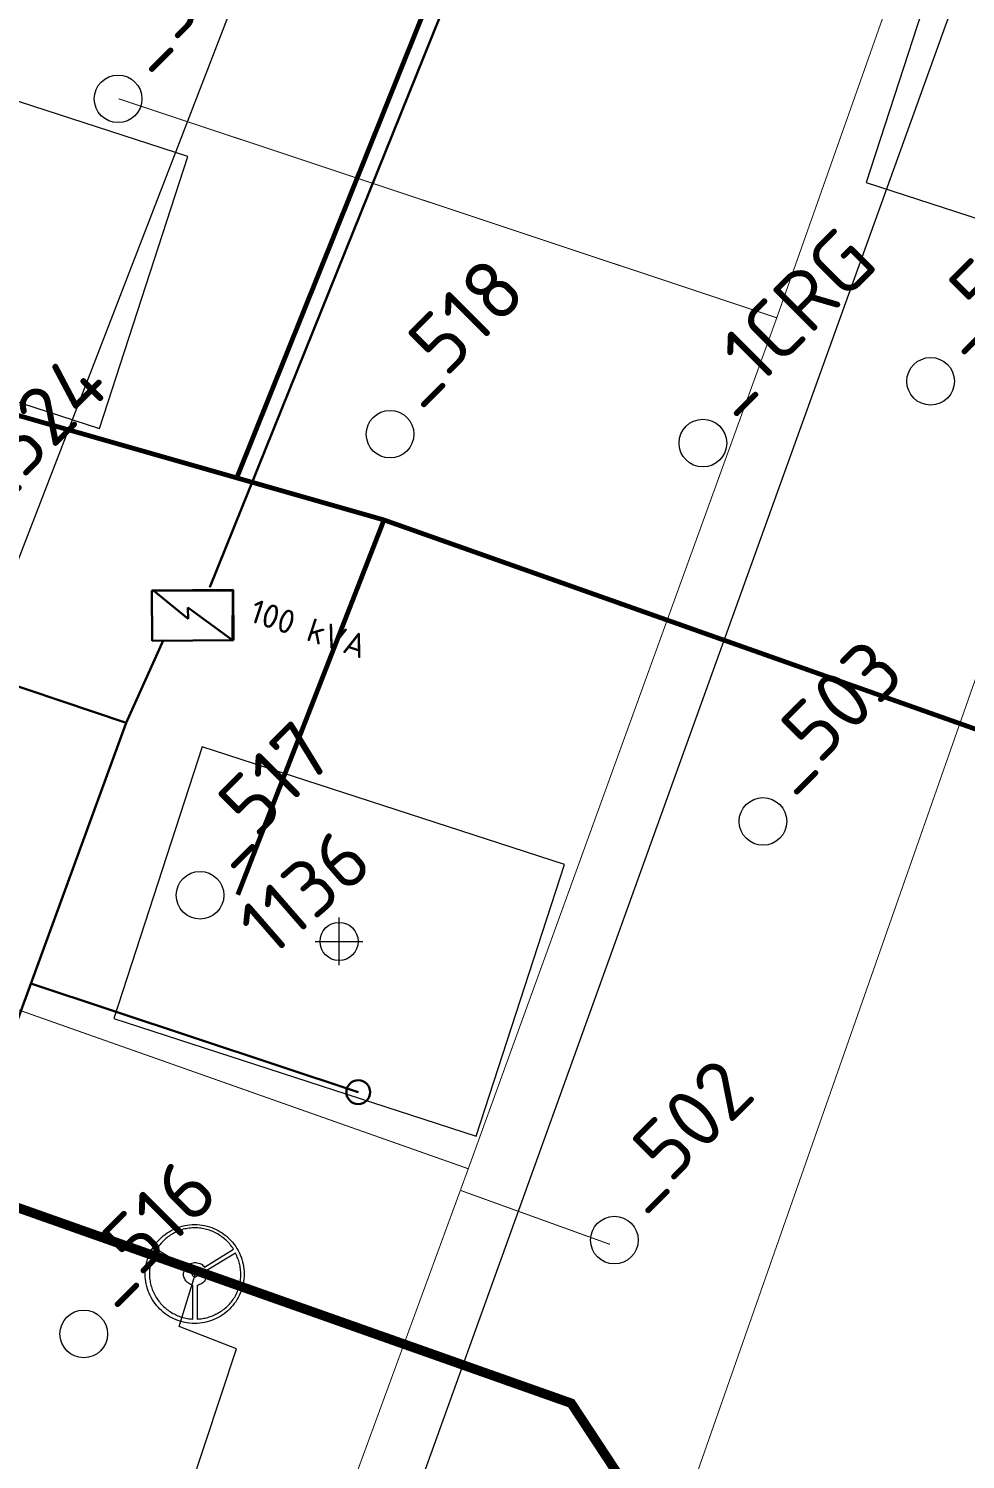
# Model space of a CAD drawing. Header units: millimetres. Extents: x 519 to 9564855, y -810 to 5021775.
# Drawn here: x 9531095.8 to 9531292.5, y 5000507.3 to 5000807.6 of the extents above; entities that cross this region are included whole.
import ezdxf
from ezdxf.enums import TextEntityAlignment as Align

# ---------------------------------------------------------------- set-up
doc = ezdxf.new("R2010")
doc.units = ezdxf.units.MM
doc.header["$LTSCALE"] = 2
doc.header["$MEASUREMENT"] = 0
doc.header["$PDMODE"] = 2
doc.header["$PDSIZE"] = 5
for name, color, linetype in [('FIBERGLASS', 212, 'Continuous'), ('OilColl&Flowlines', 3, 'Continuous'), ('OLD WELLS(dr.bfr2000)', 24, 'Continuous'), ('vodovod', 5, 'Continuous')]:
    doc.layers.add(name, color=color, linetype=linetype)
for name, color, linetype, lineweight in [('SteamInjInfrastructure', 25, 'Continuous', 100), ('Скважины на 2022 год', 60, 'Continuous', 13), ('Скважины на 2024 год-125', 10, 'Continuous', 40), ('Электро', 1, 'Continuous', 30), ('Электроснаб', 1, 'Continuous', 18), ('Электроснабжене', 1, 'Continuous', 18)]:
    doc.layers.add(name, color=color, linetype=linetype, lineweight=lineweight)
doc.styles.add('92051501$0$STANDARD', font='simplex.shx')
doc.styles.add('Elect', font='isocpeur.ttf')
doc.styles.get("Standard").update_dxf_attribs({"font": 'isocpeur.ttf', "width": 0.5})
doc.linetypes.add('STM_LINE', pattern='A,0.5,-0.2,["S",92051501$0$STANDARD,S=0.1,R=0,X=-0.1,Y=-0.05],-0.05', length=0.75)
doc.linetypes.add('WTR_LINE', pattern='A,0.5,-0.2,["W",92051501$0$STANDARD,S=0.1,R=0,X=-0.1,Y=-0.05],-0.05', length=0.75)

msp = doc.modelspace()

# ---------------------------------------------------------------- linework, layer by layer
at = {"color": 6, "linetype": 'STM_LINE', "lineweight": 0, "ltscale": 15}
msp.add_line((9531302.39619, 5000847.49796), (9531101.83438, 5000290.77807), dxfattribs=at)
at = {"color": 6, "linetype": 'ByBlock', "lineweight": 0, "ltscale": 5, "const_width": 1}
msp.add_lwpolyline([(9530211.4688, 5001062.5142), (9530204.48, 5001045.33), (9531005.1512, 5000751.7121), (9531170.4258, 5000704.4931), (9531547.2339, 5000571.2741), (9531573.2724, 5000563.4791), (9531746.2514, 5000501.3054), (9532131.7479, 5000365.3913)], dxfattribs=at)
for points, elevation in [([(9531238.2379, 5000905.7464), (9531218.49348, 5000909.95782), (9531139.55494, 5000713.42466)], -0.0567), ([(9531139.7343, 5000625.7993), (9531170.4258, 5000704.4931)], -1.4215)]:
    msp.add_lwpolyline(points, dxfattribs=dict(at, elevation=elevation))
at = {"layer": 'FIBERGLASS', "linetype": 'ByBlock', "lineweight": 0, "ltscale": 50, "const_width": 0.2, "elevation": 0}
msp.add_lwpolyline([(9531471.80978, 5001176.46627), (9531075.60101, 5000046.48218), (9531034.33262, 5000031.22046), (9530859.14665, 4999502.46018), (9530831.87834, 4999421.87246)], dxfattribs=at)
at = {"layer": 'OilColl&Flowlines', "lineweight": 0, "const_width": 2}
msp.add_lwpolyline([(9530917.659, 5000622.28257), (9531209.737, 5000519.055), (9531255.937, 5000448.855), (9531312.537, 5000429.455), (9531245.337, 5000242.755), (9531451.82079, 5000131.60558), (9531538.737, 5000091.355), (9531540.137, 5000090.455), (9531403.337, 4999707.355)], dxfattribs=at)
at = {"layer": 'OLD WELLS(dr.bfr2000)', "lineweight": 0}
for centre in [(9531114.6, 5000792.9), (9531285.2, 5000733.6), (9531171.7, 5000722.5), (9531237.384, 5000720.632), (9531250, 5000641.2), (9531131.8, 5000625.7), (9531218.8, 5000553.3), (9531107.4, 5000533.6)]:
    msp.add_circle(centre, 5, dxfattribs=at)
at = {"layer": 'SteamInjInfrastructure', "color": 6, "linetype": 'STM_LINE', "lineweight": 0, "ltscale": 15}
for p, q in [((9531047.741, 5000577.312), (9531165.104, 5000881.24)), ((9531130.777, 5000546.096), (9531047.64, 5000575.488)), ((9531126.64605, 5000555.74985, 0), (9531127.11346, 5000555.9368, 0)), ((9531127.11346, 5000555.9368, 0), (9531127.60164, 5000556.10297, 0)), ((9531127.60164, 5000556.10297, 0), (9531128.08982, 5000556.23798, 0)), ((9531128.08982, 5000556.23798, 0), (9531128.59878, 5000556.3626, 0)), ((9531128.59878, 5000556.3626, 0), (9531129.10773, 5000556.44567, 0)), ((9531129.10773, 5000556.44567, 0), (9531129.62707, 5000556.51836, 0)), ((9531129.62707, 5000556.51836, 0), (9531130.15679, 5000556.55989, 0)), ((9531130.15679, 5000556.55989, 0), (9531130.6969, 5000556.57026, 0)), ((9531130.73842, 5000555.88473, 0), (9531130.42682, 5000555.87436, 0)), ((9531130.6969, 5000556.57026, 0), (9531131.22662, 5000556.55985, 0)), ((9531131.05002, 5000555.87433, 0), (9531130.73842, 5000555.88473, 0)), ((9531131.22662, 5000556.55985, 0), (9531131.74595, 5000556.51828, 0)), ((9531131.74595, 5000556.51828, 0), (9531132.26529, 5000556.44556, 0)), ((9531132.26529, 5000556.44556, 0), (9531132.77423, 5000556.36245, 0)), ((9531132.77423, 5000556.36245, 0), (9531133.27279, 5000556.23779, 0)), ((9531133.27279, 5000556.23779, 0), (9531133.76096, 5000556.10274, 0)), ((9531133.76096, 5000556.10274, 0), (9531134.24913, 5000555.93654, 0)), ((9531134.24913, 5000555.93654, 0), (9531134.71653, 5000555.74956, 0)), ((9531122.66783, 5000552.78979, 0), (9531123.00022, 5000553.1637, 0)), ((9531123.00022, 5000553.1637, 0), (9531123.343, 5000553.52722, 0)), ((9531123.343, 5000553.52722, 0), (9531123.70654, 5000553.86997, 0)), ((9531123.70654, 5000553.86997, 0), (9531124.08048, 5000554.19194, 0)), ((9531123.97657, 5000553.01825, 0), (9531123.77921, 5000552.81052, 0)), ((9531124.18431, 5000553.22597, 0), (9531123.97657, 5000553.01825, 0)), ((9531124.08048, 5000554.19194, 0), (9531124.47518, 5000554.50353, 0)), ((9531124.40244, 5000553.4337, 0), (9531124.18431, 5000553.22597, 0)), ((9531124.62057, 5000553.62065, 0), (9531124.40244, 5000553.4337, 0)), ((9531124.47518, 5000554.50353, 0), (9531124.88028, 5000554.79434, 0)), ((9531124.84908, 5000553.8076, 0), (9531124.62057, 5000553.62065, 0)), ((9531125.07759, 5000553.99456, 0), (9531124.84908, 5000553.8076, 0)), ((9531124.88028, 5000554.79434, 0), (9531125.29575, 5000555.06438, 0)), ((9531125.31649, 5000554.16074, 0), (9531125.07759, 5000553.99456, 0)), ((9531125.29575, 5000555.06438, 0), (9531125.73201, 5000555.31365, 0)), ((9531125.56578, 5000554.32691, 0), (9531125.31649, 5000554.16074, 0)), ((9531125.81507, 5000554.49309, 0), (9531125.56578, 5000554.32691, 0)), ((9531125.73201, 5000555.31365, 0), (9531126.17864, 5000555.54214, 0)), ((9531126.07474, 5000554.6385, 0), (9531125.81507, 5000554.49309, 0)), ((9531126.33441, 5000554.7839, 0), (9531126.07474, 5000554.6385, 0)), ((9531126.17864, 5000555.54214, 0), (9531126.64605, 5000555.74985, 0)), ((9531126.60447, 5000554.91892, 0), (9531126.33441, 5000554.7839, 0)), ((9531126.87453, 5000555.04355, 0), (9531126.60447, 5000554.91892, 0)), ((9531127.14459, 5000555.16818, 0), (9531126.87453, 5000555.04355, 0)), ((9531127.42504, 5000555.28242, 0), (9531127.14459, 5000555.16818, 0)), ((9531127.71587, 5000555.37589, 0), (9531127.42504, 5000555.28242, 0)), ((9531127.99631, 5000555.46936, 0), (9531127.71587, 5000555.37589, 0)), ((9531128.29753, 5000555.56283, 0), (9531127.99631, 5000555.46936, 0)), ((9531128.58836, 5000555.63553, 0), (9531128.29753, 5000555.56283, 0)), ((9531128.88958, 5000555.69784, 0), (9531128.58836, 5000555.63553, 0)), ((9531129.1908, 5000555.74976, 0), (9531128.88958, 5000555.69784, 0)), ((9531129.49201, 5000555.80168, 0), (9531129.1908, 5000555.74976, 0)), ((9531129.80361, 5000555.83283, 0), (9531129.49201, 5000555.80168, 0)), ((9531130.11522, 5000555.86398, 0), (9531129.80361, 5000555.83283, 0)), ((9531130.42682, 5000555.87436, 0), (9531130.11522, 5000555.86398, 0)), ((9531131.36162, 5000555.86394, 0), (9531131.05002, 5000555.87433, 0)), ((9531131.67322, 5000555.83276, 0), (9531131.36162, 5000555.86394, 0)), ((9531131.97444, 5000555.80159, 0), (9531131.67322, 5000555.83276, 0)), ((9531132.28604, 5000555.74965, 0), (9531131.97444, 5000555.80159, 0)), ((9531132.58725, 5000555.68732, 0), (9531132.28604, 5000555.74965, 0)), ((9531132.88846, 5000555.62498, 0), (9531132.58725, 5000555.68732, 0)), ((9531133.18967, 5000555.54188, 0), (9531132.88846, 5000555.62498, 0)), ((9531133.4805, 5000555.45878, 0), (9531133.18967, 5000555.54188, 0)), ((9531133.77132, 5000555.36529, 0), (9531133.4805, 5000555.45878, 0)), ((9531134.06215, 5000555.26141, 0), (9531133.77132, 5000555.36529, 0)), ((9531134.34258, 5000555.14714, 0), (9531134.06215, 5000555.26141, 0)), ((9531134.62302, 5000555.02249, 0), (9531134.34258, 5000555.14714, 0)), ((9531134.90346, 5000554.89784, 0), (9531134.62302, 5000555.02249, 0)), ((9531134.71653, 5000555.74956, 0), (9531135.17353, 5000555.54181, 0)), ((9531135.1735, 5000554.75242, 0), (9531134.90346, 5000554.89784, 0)), ((9531135.44355, 5000554.60699, 0), (9531135.1735, 5000554.75242, 0)), ((9531135.17353, 5000555.54181, 0), (9531135.62015, 5000555.31328, 0)), ((9531135.70322, 5000554.46157, 0), (9531135.44355, 5000554.60699, 0)), ((9531135.62015, 5000555.31328, 0), (9531136.05639, 5000555.06399, 0)), ((9531135.96288, 5000554.29537, 0), (9531135.70322, 5000554.46157, 0)), ((9531136.21215, 5000554.12918, 0), (9531135.96288, 5000554.29537, 0)), ((9531136.05639, 5000555.06399, 0), (9531136.48223, 5000554.79392, 0)), ((9531136.45104, 5000553.95259, 0), (9531136.21215, 5000554.12918, 0)), ((9531136.68993, 5000553.77601, 0), (9531136.45104, 5000553.95259, 0)), ((9531136.48223, 5000554.79392, 0), (9531136.8873, 5000554.50307, 0)), ((9531136.92882, 5000553.58904, 0), (9531136.68993, 5000553.77601, 0)), ((9531136.8873, 5000554.50307, 0), (9531137.28199, 5000554.19146, 0)), ((9531137.14693, 5000553.39169, 0), (9531136.92882, 5000553.58904, 0)), ((9531137.36504, 5000553.19433, 0), (9531137.14693, 5000553.39169, 0)), ((9531137.28199, 5000554.19146, 0), (9531137.6559, 5000553.86946, 0)), ((9531137.57277, 5000552.98659, 0), (9531137.36504, 5000553.19433, 0)), ((9531137.7805, 5000552.77885, 0), (9531137.57277, 5000552.98659, 0)), ((9531137.6559, 5000553.86946, 0), (9531138.01942, 5000553.52668, 0)), ((9531138.01942, 5000553.52668, 0), (9531138.36217, 5000553.16313, 0)), ((9531138.36217, 5000553.16313, 0), (9531138.69453, 5000552.7892, 0)), ((9531120.93314, 5000549.74654, 0), (9531121.12012, 5000550.22433, 0)), ((9531121.12012, 5000550.22433, 0), (9531121.32787, 5000550.68133, 0)), ((9531121.32787, 5000550.68133, 0), (9531121.55639, 5000551.12795, 0)), ((9531121.55639, 5000551.12795, 0), (9531121.80569, 5000551.56419, 0)), ((9531121.88873, 5000549.97502, 0), (9531121.78485, 5000549.71535, 0)), ((9531121.80569, 5000551.56419, 0), (9531122.07576, 5000551.99003, 0)), ((9531122.00299, 5000550.23468, 0), (9531121.88873, 5000549.97502, 0)), ((9531122.12764, 5000550.48396, 0), (9531122.00299, 5000550.23468, 0)), ((9531122.07576, 5000551.99003, 0), (9531122.3666, 5000552.3951, 0)), ((9531122.26268, 5000550.73323, 0), (9531122.12764, 5000550.48396, 0)), ((9531128.4634, 5000546.83799, 0), (9531122.26268, 5000550.73323, 0)), ((9531122.3666, 5000552.3951, 0), (9531122.66783, 5000552.78979, 0)), ((9531122.8963, 5000551.66801, 0), (9531122.74049, 5000551.41874, 0)), ((9531122.74049, 5000551.41874, 0), (9531128.82696, 5000547.60659, 0)), ((9531123.05211, 5000551.9069, 0), (9531122.8963, 5000551.66801, 0)), ((9531123.22869, 5000552.1354, 0), (9531123.05211, 5000551.9069, 0)), ((9531123.40527, 5000552.3639, 0), (9531123.22869, 5000552.1354, 0)), ((9531123.59224, 5000552.59241, 0), (9531123.40527, 5000552.3639, 0)), ((9531123.77921, 5000552.81052, 0), (9531123.59224, 5000552.59241, 0)), ((9531132.72198, 5000547.60645, 0), (9531138.80873, 5000551.41815, 0)), ((9531139.25533, 5000550.52488, 0), (9531133.08549, 5000546.83782, 0)), ((9531137.96745, 5000552.56072, 0), (9531137.7805, 5000552.77885, 0)), ((9531138.1544, 5000552.34259, 0), (9531137.96745, 5000552.56072, 0)), ((9531138.33097, 5000552.11408, 0), (9531138.1544, 5000552.34259, 0)), ((9531138.49715, 5000551.88556, 0), (9531138.33097, 5000552.11408, 0)), ((9531138.66333, 5000551.65705, 0), (9531138.49715, 5000551.88556, 0)), ((9531138.80873, 5000551.41815, 0), (9531138.66333, 5000551.65705, 0)), ((9531138.69453, 5000552.7892, 0), (9531139.00611, 5000552.39449, 0)), ((9531139.00611, 5000552.39449, 0), (9531139.29693, 5000551.9894, 0)), ((9531139.39035, 5000550.27559, 0), (9531139.25533, 5000550.52488, 0)), ((9531139.29693, 5000551.9894, 0), (9531139.56697, 5000551.56354, 0)), ((9531139.51498, 5000550.01592, 0), (9531139.39035, 5000550.27559, 0)), ((9531139.62922, 5000549.74586, 0), (9531139.51498, 5000550.01592, 0)), ((9531139.56697, 5000551.56354, 0), (9531139.81623, 5000551.12729, 0)), ((9531139.81623, 5000551.12729, 0), (9531140.04472, 5000550.68065, 0)), ((9531140.04472, 5000550.68065, 0), (9531140.26283, 5000550.22363, 0)), ((9531140.26283, 5000550.22363, 0), (9531140.44977, 5000549.74583, 0)), ((9531120.32022, 5000546.71365, 0), (9531120.36178, 5000547.24337, 0)), ((9531120.36178, 5000547.24337, 0), (9531120.42412, 5000547.7627, 0)), ((9531120.42412, 5000547.7627, 0), (9531120.51762, 5000548.27165, 0)), ((9531120.51762, 5000548.27165, 0), (9531120.63189, 5000548.7702, 0)), ((9531120.63189, 5000548.7702, 0), (9531120.77732, 5000549.26876, 0)), ((9531120.77732, 5000549.26876, 0), (9531120.93314, 5000549.74654, 0)), ((9531121.2031, 5000547.14986, 0), (9531121.18232, 5000546.84864, 0)), ((9531121.23427, 5000547.45107, 0), (9531121.2031, 5000547.14986, 0)), ((9531121.26544, 5000547.7419, 0), (9531121.23427, 5000547.45107, 0)), ((9531121.31739, 5000548.03272, 0), (9531121.26544, 5000547.7419, 0)), ((9531121.36933, 5000548.32355, 0), (9531121.31739, 5000548.03272, 0)), ((9531121.43166, 5000548.60399, 0), (9531121.36933, 5000548.32355, 0)), ((9531121.50438, 5000548.89481, 0), (9531121.43166, 5000548.60399, 0)), ((9531121.58748, 5000549.16486, 0), (9531121.50438, 5000548.89481, 0)), ((9531121.68097, 5000549.4453, 0), (9531121.58748, 5000549.16486, 0)), ((9531121.78485, 5000549.71535, 0), (9531121.68097, 5000549.4453, 0)), ((9531128.82696, 5000547.60659, 0), (9531129.03471, 5000547.85587, 0)), ((9531129.03471, 5000547.85587, 0), (9531129.27361, 5000548.07398, 0)), ((9531129.27361, 5000548.07398, 0), (9531129.53328, 5000548.25054, 0)), ((9531129.53328, 5000548.25054, 0), (9531129.79296, 5000548.38556, 0)), ((9531129.79296, 5000548.38556, 0), (9531130.0734, 5000548.47903, 0)), ((9531130.0734, 5000548.47903, 0), (9531130.36423, 5000548.55173, 0)), ((9531130.36423, 5000548.55173, 0), (9531130.65506, 5000548.58288, 0)), ((9531130.65506, 5000548.58288, 0), (9531130.94589, 5000548.58287, 0)), ((9531130.94589, 5000548.58287, 0), (9531131.22633, 5000548.5517, 0)), ((9531131.22633, 5000548.5517, 0), (9531131.50677, 5000548.48937, 0)), ((9531131.50677, 5000548.48937, 0), (9531131.76643, 5000548.40626, 0)), ((9531131.76643, 5000548.40626, 0), (9531132.00532, 5000548.292, 0)), ((9531132.00532, 5000548.292, 0), (9531132.23382, 5000548.15696, 0)), ((9531132.23382, 5000548.15696, 0), (9531132.42078, 5000547.99077, 0)), ((9531132.42078, 5000547.99077, 0), (9531132.58696, 5000547.81419, 0)), ((9531132.58696, 5000547.81419, 0), (9531132.72198, 5000547.60645, 0)), ((9531139.74346, 5000549.48619, 0), (9531139.62922, 5000549.74586, 0)), ((9531139.83694, 5000549.21613, 0), (9531139.74346, 5000549.48619, 0)), ((9531139.93041, 5000548.93569, 0), (9531139.83694, 5000549.21613, 0)), ((9531140.01349, 5000548.65524, 0), (9531139.93041, 5000548.93569, 0)), ((9531140.08619, 5000548.3748, 0), (9531140.01349, 5000548.65524, 0)), ((9531140.15888, 5000548.09435, 0), (9531140.08619, 5000548.3748, 0)), ((9531140.2108, 5000547.80352, 0), (9531140.15888, 5000548.09435, 0)), ((9531140.26273, 5000547.52308, 0), (9531140.2108, 5000547.80352, 0)), ((9531140.29388, 5000547.23225, 0), (9531140.26273, 5000547.52308, 0)), ((9531140.32503, 5000546.93104, 0), (9531140.29388, 5000547.23225, 0)), ((9531140.34579, 5000546.64021, 0), (9531140.32503, 5000546.93104, 0)), ((9531140.44977, 5000549.74583, 0), (9531140.61594, 5000549.26804, 0)), ((9531140.61594, 5000549.26804, 0), (9531140.75095, 5000548.76947, 0)), ((9531140.75095, 5000548.76947, 0), (9531140.86519, 5000548.2709, 0)), ((9531140.86519, 5000548.2709, 0), (9531140.95865, 5000547.76195, 0)), ((9531140.95865, 5000547.76195, 0), (9531141.03133, 5000547.24261, 0)), ((9531141.03133, 5000547.24261, 0), (9531141.07286, 5000546.71289, 0)), ((9531120.30981, 5000546.18392, 0), (9531120.32022, 5000546.71365, 0)), ((9531120.32018, 5000545.64382, 0), (9531120.30981, 5000546.18392, 0)), ((9531120.3617, 5000545.11409, 0), (9531120.32018, 5000545.64382, 0)), ((9531120.424, 5000544.59475, 0), (9531120.3617, 5000545.11409, 0)), ((9531120.51747, 5000544.0858, 0), (9531120.424, 5000544.59475, 0)), ((9531120.6317, 5000543.58724, 0), (9531120.51747, 5000544.0858, 0)), ((9531121.17192, 5000546.54743, 0), (9531121.17191, 5000546.24621, 0)), ((9531121.17191, 5000546.24621, 0), (9531121.18228, 5000545.945, 0)), ((9531121.18232, 5000546.84864, 0), (9531121.17192, 5000546.54743, 0)), ((9531121.18228, 5000545.945, 0), (9531121.20305, 5000545.64378, 0)), ((9531121.20305, 5000545.64378, 0), (9531121.22381, 5000545.33218, 0)), ((9531121.22381, 5000545.33218, 0), (9531121.26534, 5000545.03097, 0)), ((9531121.26534, 5000545.03097, 0), (9531121.30688, 5000544.72975, 0)), ((9531121.30688, 5000544.72975, 0), (9531121.36919, 5000544.42853, 0)), ((9531121.36919, 5000544.42853, 0), (9531121.4315, 5000544.12732, 0)), ((9531121.4315, 5000544.12732, 0), (9531121.50419, 5000543.8261, 0)), ((9531127.441, 5000535.179), (9531130.777, 5000546.096)), ((9531128.33873, 5000546.07976, 0), (9531128.34913, 5000546.32904, 0)), ((9531128.3595, 5000545.83048, 0), (9531128.33873, 5000546.07976, 0)), ((9531128.34913, 5000546.32904, 0), (9531128.39068, 5000546.57832, 0)), ((9531128.41142, 5000545.59159, 0), (9531128.3595, 5000545.83048, 0)), ((9531128.39068, 5000546.57832, 0), (9531128.4634, 5000546.83799, 0)), ((9531128.48412, 5000545.36308, 0), (9531128.41142, 5000545.59159, 0)), ((9531128.58798, 5000545.14495, 0), (9531128.48412, 5000545.36308, 0)), ((9531128.71261, 5000544.93721, 0), (9531128.58798, 5000545.14495, 0)), ((9531128.84763, 5000544.73986, 0), (9531128.71261, 5000544.93721, 0)), ((9531129.01381, 5000544.55289, 0), (9531128.84763, 5000544.73986, 0)), ((9531129.19038, 5000544.3867, 0), (9531129.01381, 5000544.55289, 0)), ((9531129.38772, 5000544.23089, 0), (9531129.19038, 5000544.3867, 0)), ((9531129.59545, 5000544.09586, 0), (9531129.38772, 5000544.23089, 0)), ((9531129.82395, 5000543.97121, 0), (9531129.59545, 5000544.09586, 0)), ((9531130.05246, 5000543.87772, 0), (9531129.82395, 5000543.97121, 0)), ((9531130.29135, 5000543.79462, 0), (9531130.05246, 5000543.87772, 0)), ((9531131.72472, 5000543.95037, 0), (9531131.46505, 5000543.85689, 0)), ((9531131.96362, 5000544.05422, 0), (9531131.72472, 5000543.95037, 0)), ((9531132.18175, 5000544.17886, 0), (9531131.96362, 5000544.05422, 0)), ((9531132.3791, 5000544.33465, 0), (9531132.18175, 5000544.17886, 0)), ((9531132.55568, 5000544.49044, 0), (9531132.3791, 5000544.33465, 0)), ((9531132.72187, 5000544.6774, 0), (9531132.55568, 5000544.49044, 0)), ((9531132.85691, 5000544.87474, 0), (9531132.72187, 5000544.6774, 0)), ((9531132.96078, 5000545.08247, 0), (9531132.85691, 5000544.87474, 0)), ((9531133.05427, 5000545.30059, 0), (9531132.96078, 5000545.08247, 0)), ((9531133.1166, 5000545.53948, 0), (9531133.05427, 5000545.30059, 0)), ((9531133.08549, 5000546.83782, 0), (9531133.1478, 5000546.56776, 0)), ((9531133.15816, 5000545.78876, 0), (9531133.1166, 5000545.53948, 0)), ((9531133.1478, 5000546.56776, 0), (9531133.17895, 5000546.29771, 0)), ((9531133.17894, 5000546.03804, 0), (9531133.15816, 5000545.78876, 0)), ((9531133.17895, 5000546.29771, 0), (9531133.17894, 5000546.03804, 0)), ((9531140.04447, 5000543.65923, 0), (9531140.11718, 5000543.96044, 0)), ((9531140.11718, 5000543.96044, 0), (9531140.1899, 5000544.26166, 0)), ((9531140.1899, 5000544.26166, 0), (9531140.24185, 5000544.55248, 0)), ((9531140.24185, 5000544.55248, 0), (9531140.2834, 5000544.8537, 0)), ((9531140.2834, 5000544.8537, 0), (9531140.31458, 5000545.15491, 0)), ((9531140.31458, 5000545.15491, 0), (9531140.34575, 5000545.45612, 0)), ((9531140.34575, 5000545.45612, 0), (9531140.35614, 5000545.74695, 0)), ((9531140.36655, 5000546.34938, 0), (9531140.34579, 5000546.64021, 0)), ((9531140.35614, 5000545.74695, 0), (9531140.36654, 5000546.04816, 0)), ((9531140.36654, 5000546.04816, 0), (9531140.36655, 5000546.34938, 0)), ((9531140.86503, 5000544.08506, 0), (9531140.75076, 5000543.5865, 0)), ((9531140.95853, 5000544.594, 0), (9531140.86503, 5000544.08506, 0)), ((9531141.03126, 5000545.11334, 0), (9531140.95853, 5000544.594, 0)), ((9531141.07282, 5000545.64306, 0), (9531141.03126, 5000545.11334, 0)), ((9531141.08323, 5000546.18317, 0), (9531141.07282, 5000545.64306, 0)), ((9531141.07286, 5000546.71289, 0), (9531141.08323, 5000546.18317, 0)), ((9531120.7771, 5000543.08867, 0), (9531120.6317, 5000543.58724, 0)), ((9531120.93288, 5000542.60049, 0), (9531120.7771, 5000543.08867, 0)), ((9531121.11982, 5000542.13308, 0), (9531120.93288, 5000542.60049, 0)), ((9531121.32754, 5000541.67605, 0), (9531121.11982, 5000542.13308, 0)), ((9531121.55603, 5000541.22942, 0), (9531121.32754, 5000541.67605, 0)), ((9531121.50419, 5000543.8261, 0), (9531121.58728, 5000543.52488, 0)), ((9531121.8053, 5000540.79317, 0), (9531121.55603, 5000541.22942, 0)), ((9531121.58728, 5000543.52488, 0), (9531121.68075, 5000543.23405, 0)), ((9531121.68075, 5000543.23405, 0), (9531121.7846, 5000542.94322, 0)), ((9531121.7846, 5000542.94322, 0), (9531121.89885, 5000542.65239, 0)), ((9531121.89885, 5000542.65239, 0), (9531122.02348, 5000542.36155, 0)), ((9531122.02348, 5000542.36155, 0), (9531122.15849, 5000542.08111, 0)), ((9531122.15849, 5000542.08111, 0), (9531122.3039, 5000541.80066, 0)), ((9531122.3039, 5000541.80066, 0), (9531122.45969, 5000541.52021, 0)), ((9531122.45969, 5000541.52021, 0), (9531122.61548, 5000541.25015, 0)), ((9531122.61548, 5000541.25015, 0), (9531122.79204, 5000540.99048, 0)), ((9531122.79204, 5000540.99048, 0), (9531122.95822, 5000540.7308, 0)), ((9531130.29109, 5000536.73165, 0), (9531130.29135, 5000543.79462, 0)), ((9531131.18461, 5000543.79458, 0), (9531131.18435, 5000536.73162, 0)), ((9531131.46505, 5000543.85689, 0), (9531131.18461, 5000543.79458, 0)), ((9531138.7668, 5000540.82371, 0), (9531138.93299, 5000541.08337, 0)), ((9531138.93299, 5000541.08337, 0), (9531139.09919, 5000541.35342, 0)), ((9531139.09919, 5000541.35342, 0), (9531139.255, 5000541.63385, 0)), ((9531139.255, 5000541.63385, 0), (9531139.40043, 5000541.91429, 0)), ((9531139.40043, 5000541.91429, 0), (9531139.53546, 5000542.20511, 0)), ((9531139.53546, 5000542.20511, 0), (9531139.66011, 5000542.48555, 0)), ((9531139.81587, 5000541.22875, 0), (9531139.56657, 5000540.79252, 0)), ((9531139.66011, 5000542.48555, 0), (9531139.76399, 5000542.77637, 0)), ((9531139.76399, 5000542.77637, 0), (9531139.86787, 5000543.07758, 0)), ((9531140.04439, 5000541.67537, 0), (9531139.81587, 5000541.22875, 0)), ((9531139.86787, 5000543.07758, 0), (9531139.96136, 5000543.36841, 0)), ((9531139.96136, 5000543.36841, 0), (9531140.04447, 5000543.65923, 0)), ((9531140.26253, 5000542.13238, 0), (9531140.04439, 5000541.67537, 0)), ((9531140.44951, 5000542.59977, 0), (9531140.26253, 5000542.13238, 0)), ((9531140.61571, 5000543.08794, 0), (9531140.44951, 5000542.59977, 0)), ((9531140.75076, 5000543.5865, 0), (9531140.61571, 5000543.08794, 0)), ((9531122.07534, 5000540.3673, 0), (9531121.8053, 5000540.79317, 0)), ((9531122.36615, 5000539.96221, 0), (9531122.07534, 5000540.3673, 0)), ((9531122.66735, 5000539.5675, 0), (9531122.36615, 5000539.96221, 0)), ((9531122.99971, 5000539.19357, 0), (9531122.66735, 5000539.5675, 0)), ((9531122.95822, 5000540.7308, 0), (9531123.14517, 5000540.48152, 0)), ((9531123.34246, 5000538.83002, 0), (9531122.99971, 5000539.19357, 0)), ((9531123.14517, 5000540.48152, 0), (9531123.34251, 5000540.24262, 0)), ((9531123.70598, 5000538.48725, 0), (9531123.34246, 5000538.83002, 0)), ((9531123.34251, 5000540.24262, 0), (9531123.53985, 5000540.00371, 0)), ((9531123.53985, 5000540.00371, 0), (9531123.73719, 5000539.7752, 0)), ((9531124.07989, 5000538.16525, 0), (9531123.70598, 5000538.48725, 0)), ((9531123.73719, 5000539.7752, 0), (9531123.9553, 5000539.55707, 0)), ((9531123.9553, 5000539.55707, 0), (9531124.16303, 5000539.34933, 0)), ((9531124.47458, 5000537.85363, 0), (9531124.07989, 5000538.16525, 0)), ((9531124.16303, 5000539.34933, 0), (9531124.39153, 5000539.14159, 0)), ((9531124.39153, 5000539.14159, 0), (9531124.62003, 5000538.94423, 0)), ((9531124.62003, 5000538.94423, 0), (9531124.85892, 5000538.75726, 0)), ((9531124.85892, 5000538.75726, 0), (9531125.0978, 5000538.57029, 0)), ((9531125.0978, 5000538.57029, 0), (9531125.33669, 5000538.40409, 0)), ((9531125.33669, 5000538.40409, 0), (9531125.58597, 5000538.2379, 0)), ((9531125.58597, 5000538.2379, 0), (9531125.84563, 5000538.08209, 0)), ((9531125.84563, 5000538.08209, 0), (9531126.09491, 5000537.92628, 0)), ((9531126.09491, 5000537.92628, 0), (9531126.36495, 5000537.79124, 0)), ((9531135.34946, 5000537.85323, 0), (9531135.60913, 5000537.99864, 0)), ((9531135.60913, 5000537.99864, 0), (9531135.86881, 5000538.14404, 0)), ((9531135.86881, 5000538.14404, 0), (9531136.12848, 5000538.31022, 0)), ((9531136.12848, 5000538.31022, 0), (9531136.37777, 5000538.4764, 0)), ((9531136.37777, 5000538.4764, 0), (9531136.62706, 5000538.65296, 0)), ((9531136.62706, 5000538.65296, 0), (9531136.86596, 5000538.82953, 0)), ((9531136.86596, 5000538.82953, 0), (9531137.10486, 5000539.02687, 0)), ((9531137.2814, 5000538.16476, 0), (9531136.88669, 5000537.85318, 0)), ((9531137.10486, 5000539.02687, 0), (9531137.33337, 5000539.22421, 0)), ((9531137.65533, 5000538.48674, 0), (9531137.2814, 5000538.16476, 0)), ((9531137.33337, 5000539.22421, 0), (9531137.56189, 5000539.43193, 0)), ((9531137.56189, 5000539.43193, 0), (9531137.78002, 5000539.63966, 0)), ((9531138.01888, 5000538.82949, 0), (9531137.65533, 5000538.48674, 0)), ((9531137.78002, 5000539.63966, 0), (9531137.98776, 5000539.86816, 0)), ((9531137.98776, 5000539.86816, 0), (9531138.1955, 5000540.09666, 0)), ((9531138.36166, 5000539.19301, 0), (9531138.01888, 5000538.82949, 0)), ((9531138.1955, 5000540.09666, 0), (9531138.39286, 5000540.33555, 0)), ((9531138.69404, 5000539.56692, 0), (9531138.36166, 5000539.19301, 0)), ((9531138.39286, 5000540.33555, 0), (9531138.57983, 5000540.57443, 0)), ((9531138.57983, 5000540.57443, 0), (9531138.7668, 5000540.82371, 0)), ((9531139.00566, 5000539.9616, 0), (9531138.69404, 5000539.56692, 0)), ((9531139.2965, 5000540.36667, 0), (9531139.00566, 5000539.9616, 0)), ((9531139.56657, 5000540.79252, 0), (9531139.2965, 5000540.36667, 0)), ((9531124.87965, 5000537.56279, 0), (9531124.47458, 5000537.85363, 0)), ((9531125.29511, 5000537.29272, 0), (9531124.87965, 5000537.56279, 0)), ((9531125.73134, 5000537.04342, 0), (9531125.29511, 5000537.29272, 0)), ((9531126.17796, 5000536.8149, 0), (9531125.73134, 5000537.04342, 0)), ((9531126.64535, 5000536.60715, 0), (9531126.17796, 5000536.8149, 0)), ((9531126.36495, 5000537.79124, 0), (9531126.62462, 5000537.6562, 0)), ((9531126.62462, 5000537.6562, 0), (9531126.89467, 5000537.53155, 0)), ((9531127.11275, 5000536.42017, 0), (9531126.64535, 5000536.60715, 0)), ((9531126.89467, 5000537.53155, 0), (9531127.16472, 5000537.41729, 0)), ((9531127.60092, 5000536.26435, 0), (9531127.11275, 5000536.42017, 0)), ((9531127.16472, 5000537.41729, 0), (9531127.44515, 5000537.31341, 0)), ((9531139.44, 5000530.463), (9531127.441, 5000535.179)), ((9531127.44515, 5000537.31341, 0), (9531127.71521, 5000537.20954, 0)), ((9531128.08909, 5000536.11892, 0), (9531127.60092, 5000536.26435, 0)), ((9531127.71521, 5000537.20954, 0), (9531127.99564, 5000537.12643, 0)), ((9531127.99564, 5000537.12643, 0), (9531128.28647, 5000537.04333, 0)), ((9531128.59803, 5000536.00465, 0), (9531128.08909, 5000536.11892, 0)), ((9531128.28647, 5000537.04333, 0), (9531128.56691, 5000536.97061, 0)), ((9531128.56691, 5000536.97061, 0), (9531128.84735, 5000536.90828, 0)), ((9531129.10698, 5000535.91115, 0), (9531128.59803, 5000536.00465, 0)), ((9531128.84735, 5000536.90828, 0), (9531129.13817, 5000536.85634, 0)), ((9531129.62631, 5000535.84881, 0), (9531129.10698, 5000535.91115, 0)), ((9531129.13817, 5000536.85634, 0), (9531129.429, 5000536.80439, 0)), ((9531129.429, 5000536.80439, 0), (9531129.70944, 5000536.77322, 0)), ((9531130.15603, 5000535.80724, 0), (9531129.62631, 5000535.84881, 0)), ((9531129.70944, 5000536.77322, 0), (9531130.00027, 5000536.75244, 0)), ((9531130.00027, 5000536.75244, 0), (9531130.29109, 5000536.73165, 0)), ((9531130.69614, 5000535.79683, 0), (9531130.15603, 5000535.80724, 0)), ((9531131.22586, 5000535.8072, 0), (9531130.69614, 5000535.79683, 0)), ((9531131.18435, 5000536.73162, 0), (9531131.46479, 5000536.742, 0)), ((9531131.7452, 5000535.84873, 0), (9531131.22586, 5000535.8072, 0)), ((9531131.46479, 5000536.742, 0), (9531131.74523, 5000536.76276, 0)), ((9531132.26454, 5000535.91103, 0), (9531131.7452, 5000535.84873, 0)), ((9531131.74523, 5000536.76276, 0), (9531132.02567, 5000536.79391, 0)), ((9531132.02567, 5000536.79391, 0), (9531132.30612, 5000536.83545, 0)), ((9531132.77349, 5000536.00449, 0), (9531132.26454, 5000535.91103, 0)), ((9531132.30612, 5000536.83545, 0), (9531132.58656, 5000536.88737, 0)), ((9531132.58656, 5000536.88737, 0), (9531132.867, 5000536.93929, 0)), ((9531133.27206, 5000536.11873, 0), (9531132.77349, 5000536.00449, 0)), ((9531132.867, 5000536.93929, 0), (9531133.14745, 5000537.01199, 0)), ((9531133.14745, 5000537.01199, 0), (9531133.42789, 5000537.08469, 0)), ((9531133.76024, 5000536.26412, 0), (9531133.27206, 5000536.11873, 0)), ((9531133.42789, 5000537.08469, 0), (9531133.70834, 5000537.16777, 0)), ((9531133.70834, 5000537.16777, 0), (9531133.98878, 5000537.26124, 0)), ((9531134.24842, 5000536.41991, 0), (9531133.76024, 5000536.26412, 0)), ((9531133.98878, 5000537.26124, 0), (9531134.26923, 5000537.3651, 0)), ((9531134.71583, 5000536.60685, 0), (9531134.24842, 5000536.41991, 0)), ((9531134.26923, 5000537.3651, 0), (9531134.53928, 5000537.46895, 0)), ((9531134.53928, 5000537.46895, 0), (9531134.80934, 5000537.59359, 0)), ((9531135.17285, 5000536.81457, 0), (9531134.71583, 5000536.60685, 0)), ((9531134.80934, 5000537.59359, 0), (9531135.0794, 5000537.71822, 0)), ((9531135.0794, 5000537.71822, 0), (9531135.34946, 5000537.85323, 0)), ((9531135.61949, 5000537.04306, 0), (9531135.17285, 5000536.81457, 0)), ((9531136.05574, 5000537.29233, 0), (9531135.61949, 5000537.04306, 0)), ((9531136.4816, 5000537.56236, 0), (9531136.05574, 5000537.29233, 0)), ((9531136.88669, 5000537.85318, 0), (9531136.4816, 5000537.56236, 0)), ((9530996.905, 5000099.15), (9531139.44, 5000530.463))]:
    msp.add_line(p, q, dxfattribs=at)
at = {"layer": 'SteamInjInfrastructure', "lineweight": 0}
msp.add_lwpolyline([(9531130.75522, 5000546.91094), (9531130.75522, 5000546.91094), (9531130.62019, 5000546.90056), (9531130.49555, 5000546.85901), (9531130.39168, 5000546.79669), (9531130.28781, 5000546.72398), (9531130.21511, 5000546.62012), (9531130.15279, 5000546.51625), (9531130.11124, 5000546.39161), (9531130.10085, 5000546.25658), (9531130.10085, 5000546.25658), (9531130.11124, 5000546.12155), (9531130.15279, 5000546.0073), (9531130.21511, 5000545.89305), (9531130.28781, 5000545.79957), (9531130.39168, 5000545.71647), (9531130.49555, 5000545.66454), (9531130.62019, 5000545.62299), (9531130.75522, 5000545.6126), (9531130.75522, 5000545.6126), (9531130.89024, 5000545.62299), (9531131.0045, 5000545.66454), (9531131.11875, 5000545.71647), (9531131.21223, 5000545.79957), (9531131.29532, 5000545.89305), (9531131.34726, 5000546.0073), (9531131.3888, 5000546.12155), (9531131.39919, 5000546.25658), (9531131.39919, 5000546.25658), (9531131.3888, 5000546.39161), (9531131.34726, 5000546.51625), (9531131.29532, 5000546.62012), (9531131.21223, 5000546.72398), (9531131.11875, 5000546.79669), (9531131.0045, 5000546.85901), (9531130.89024, 5000546.90056), (9531130.75522, 5000546.91094)], dxfattribs=at)
at = {"layer": 'vodovod', "linetype": 'WTR_LINE', "lineweight": 0, "ltscale": 5, "const_width": 0.2}
for points in [[(9530770.71024, 5000385.61056), (9531027.5376, 5000301.86872), (9531104.73863, 5000340.91071), (9531188.12734, 5000568.28257), (9531252.89709, 5000746.93671), (9531291.87304, 5000857.25798)], [(9531252.89709, 5000746.93671), (9531114.71355, 5000792.91442)], [(9531188.12734, 5000568.28257), (9531050.0043, 5000617.0617)], [(9531186.5848, 5000563.70561), (9531217.88494, 5000552.39832)]]:
    msp.add_lwpolyline(points, dxfattribs=at)
at = {"layer": 'Скважины на 2022 год', "color": 0, "lineweight": 0}
msp.add_lwpolyline([(9531113.68723, 5000599.82898), (9531189.77175, 5000575.10762), (9531208.31277, 5000632.17102), (9531132.22825, 5000656.89238)], close=True, dxfattribs=at)
msp.add_circle((9531161, 5000616), 4, dxfattribs=at)
at = {"layer": 'Скважины на 2022 год', "color": 0, "lineweight": 0, "ltscale": 50}
msp.add_point((9531161, 5000616), dxfattribs=at)
at = {"layer": 'Скважины на 2024 год-125', "color": 0, "linetype": 'ByBlock', "lineweight": 0}
for points in [[(9531271.68723, 5000775.32898), (9531347.77175, 5000750.60762), (9531366.31277, 5000807.67102), (9531290.22825, 5000832.39238)], [(9531034.58723, 5000748.42898), (9531110.67175, 5000723.70762), (9531129.21277, 5000780.77102), (9531053.12825, 5000805.49238)]]:
    msp.add_lwpolyline(points, close=True, dxfattribs=at)
at = {"layer": 'Электро'}
for p, q in [((9531133.87732, 5000690.36067, 0), (9531222.80428, 5000910.96248, 0)), ((9531116.31364, 5000661.86688, 0), (9530994.33973, 5000703.12685, 0)), ((9531121.7178, 5000689.68944, 0), (9531138.76623, 5000689.79377, 0)), ((9531121.7825, 5000679.11709, 0), (9531121.7178, 5000689.68944, 0)), ((9531138.66897, 5000689.69532, 0), (9531122.07338, 5000689.59376, 0)), ((9531122.07338, 5000689.59376, 0), (9531129.28515, 5000683.76653, 0)), ((9531138.59528, 5000679.25286, 0), (9531138.66897, 5000689.69532, 0)), ((9531138.76623, 5000689.79377, 0), (9531138.83093, 5000679.22142, 0)), ((9531129.28515, 5000683.76653, 0), (9531129.27062, 5000686.14176, 0)), ((9531129.27062, 5000686.14176, 0), (9531138.59528, 5000679.25286, 0)), ((9531116.31364, 5000661.86688, 0), (9531124.11318, 5000679.34644, 0)), ((9531138.83093, 5000679.22142, 0), (9531121.7825, 5000679.11709, 0)), ((9531025.9658, 5000415.13821, 0), (9531116.31364, 5000661.86688, 0)), ((9531096.28286, 5000607.16531, 0), (9531165.02888, 5000584.35677, 0))]:
    msp.add_line(p, q, dxfattribs=at)
for start, end in [(359.9999999, 179.9999999), (179.9999999, 359.9999999)]:
    msp.add_arc((9531165.02888, 5000584.35677, 0), 2.5, start, end, dxfattribs=at)
at = {"layer": 'Электроснаб', "color": 1, "linetype": 'ByBlock', "lineweight": 0}
for p, q in [((9531133.87732, 5000690.36067, 0), (9531222.80428, 5000910.96248, 0)), ((9531116.31364, 5000661.86688, 0), (9530994.33973, 5000703.12685, 0)), ((9531121.7178, 5000689.68944, 0), (9531138.76623, 5000689.79377, 0)), ((9531121.7825, 5000679.11709, 0), (9531121.7178, 5000689.68944, 0)), ((9531138.66897, 5000689.69532, 0), (9531122.07338, 5000689.59376, 0)), ((9531122.07338, 5000689.59376, 0), (9531129.28515, 5000683.76653, 0)), ((9531138.59528, 5000679.25286, 0), (9531138.66897, 5000689.69532, 0)), ((9531138.76623, 5000689.79377, 0), (9531138.83093, 5000679.22142, 0)), ((9531129.28515, 5000683.76653, 0), (9531129.27062, 5000686.14176, 0)), ((9531129.27062, 5000686.14176, 0), (9531138.59528, 5000679.25286, 0)), ((9531116.31364, 5000661.86688, 0), (9531124.11318, 5000679.34644, 0)), ((9531138.83093, 5000679.22142, 0), (9531121.7825, 5000679.11709, 0)), ((9531025.9658, 5000415.13821, 0), (9531116.31364, 5000661.86688, 0)), ((9531096.28286, 5000607.16531, 0), (9531165.02888, 5000584.35677, 0))]:
    msp.add_line(p, q, dxfattribs=at)
for start, end in [(359.9999999, 179.9999999), (179.9999999, 359.9999999)]:
    msp.add_arc((9531165.02888, 5000584.35677, 0), 2.5, start, end, dxfattribs=at)
at = {"layer": 'Электроснабжене', "color": 1, "linetype": 'ByBlock', "lineweight": 0}
for p, q in [((9531133.87732, 5000690.36067, 0), (9531222.80428, 5000910.96248, 0)), ((9531116.31364, 5000661.86688, 0), (9530994.33973, 5000703.12685, 0)), ((9531121.7178, 5000689.68944, 0), (9531138.76623, 5000689.79377, 0)), ((9531121.7825, 5000679.11709, 0), (9531121.7178, 5000689.68944, 0)), ((9531138.66897, 5000689.69532, 0), (9531122.07338, 5000689.59376, 0)), ((9531122.07338, 5000689.59376, 0), (9531129.28515, 5000683.76653, 0)), ((9531138.59528, 5000679.25286, 0), (9531138.66897, 5000689.69532, 0)), ((9531138.76623, 5000689.79377, 0), (9531138.83093, 5000679.22142, 0)), ((9531129.28515, 5000683.76653, 0), (9531129.27062, 5000686.14176, 0)), ((9531129.27062, 5000686.14176, 0), (9531138.59528, 5000679.25286, 0)), ((9531116.31364, 5000661.86688, 0), (9531124.11318, 5000679.34644, 0)), ((9531138.83093, 5000679.22142, 0), (9531121.7825, 5000679.11709, 0)), ((9531025.9658, 5000415.13821, 0), (9531116.31364, 5000661.86688, 0)), ((9531096.28286, 5000607.16531, 0), (9531165.02888, 5000584.35677, 0))]:
    msp.add_line(p, q, dxfattribs=at)
for start, end in [(359.9999999, 179.9999999), (179.9999999, 359.9999999)]:
    msp.add_arc((9531165.02888, 5000584.35677, 0), 2.5, start, end, dxfattribs=at)

# ---------------------------------------------------------------- texts
at = {"layer": 'OLD WELLS(dr.bfr2000)', "lineweight": 0, "style": 'Elect'}
for s, p in [(' _525', (9531114.6, 5000792.9)), (' _504', (9531285.2, 5000733.6)), (' _1CRG', (9531237.384, 5000720.632)), (' _518', (9531171.7, 5000722.5)), (' _524', (9531082.74831, 5000701.09072)), (' _503', (9531250, 5000641.2)), (' _517', (9531131.8, 5000625.7)), (' _502', (9531218.8, 5000553.3)), (' _516', (9531107.4, 5000533.6))]:
    msp.add_text(s, height=12.5, rotation=44.9999999, dxfattribs=at).set_placement(p)
at = {"layer": 'Скважины на 2022 год', "color": 0, "lineweight": 0}
msp.add_text('1136', height=12, rotation=41, dxfattribs=at).set_placement((9531149.00849, 5000609.62354), align=Align.BOTTOM_LEFT)
at = {"layer": 'Электро'}
msp.add_text('100 kVA', height=5, rotation=341.691556, dxfattribs=at).set_placement((9531141.87921, 5000683.24101, -0.00006))
at = {"layer": 'Электроснаб', "color": 1, "linetype": 'ByBlock', "lineweight": 0}
msp.add_text('100 kVA', height=5, rotation=341.691556, dxfattribs=at).set_placement((9531141.87921, 5000683.24101, -0.00006))
at = {"layer": 'Электроснабжене', "color": 1, "linetype": 'ByBlock', "lineweight": 0}
msp.add_text('100 kVA', height=5, rotation=341.691556, dxfattribs=at).set_placement((9531141.87921, 5000683.24101, -0.00006))

doc.saveas('drawing.dxf')
